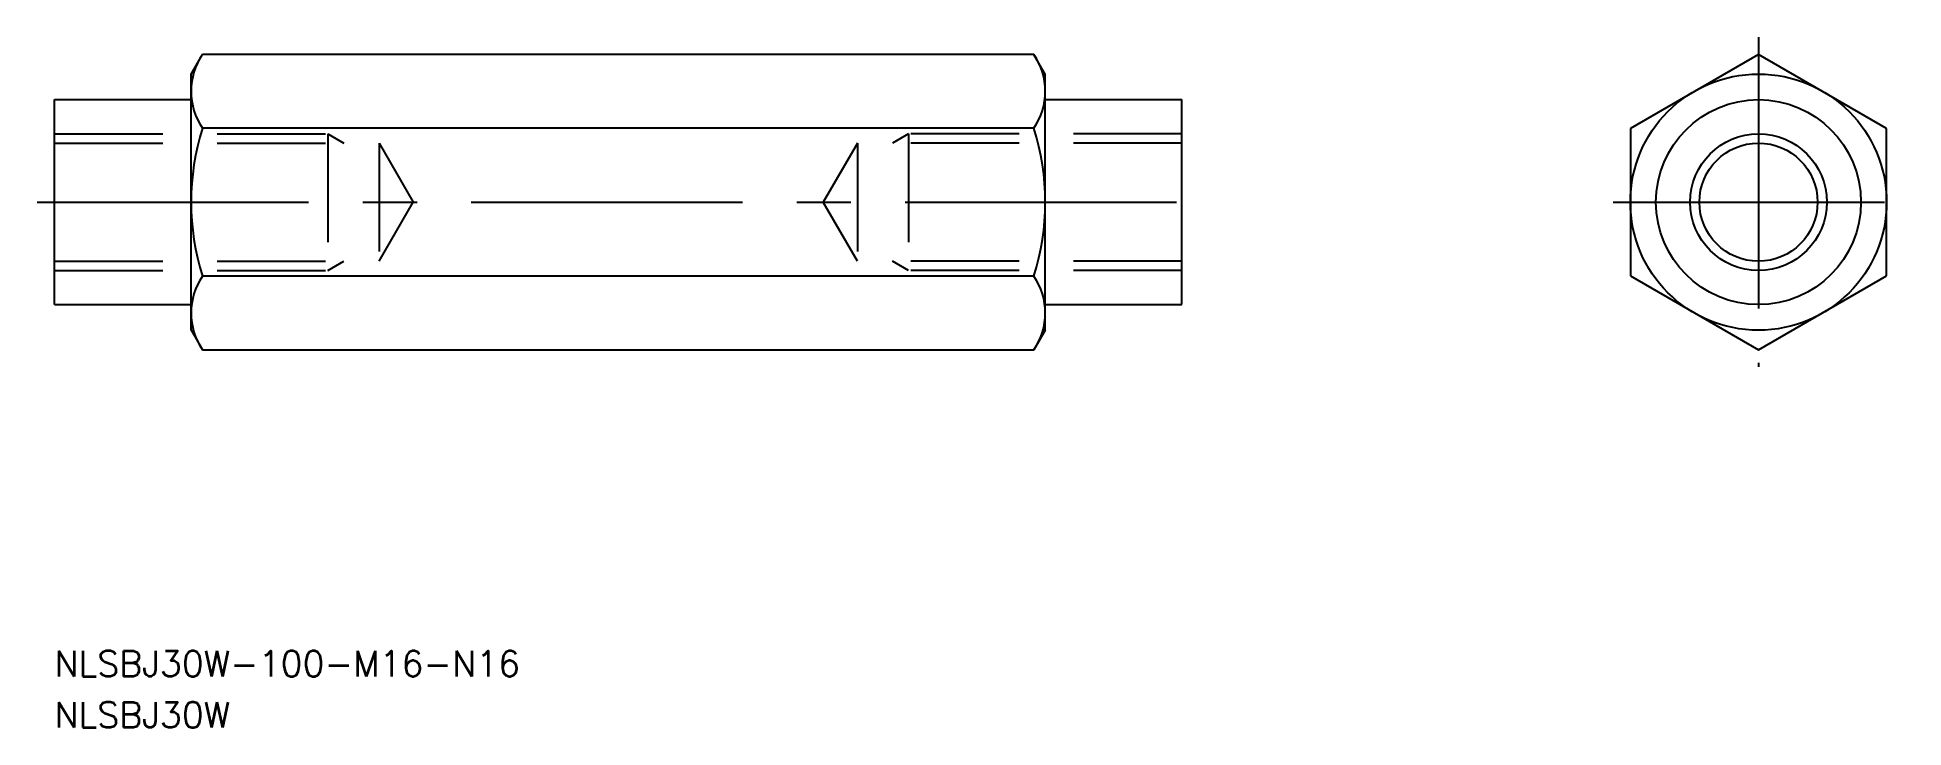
# Model space of a CAD drawing. Extents: x -2 to 216, y -62 to 19.
import ezdxf

# ---------------------------------------------------------------- set-up
doc = ezdxf.new("R2010")
doc.units = 0
doc.linetypes.add('CENTER', pattern=[50.8, 31.75, -6.35, 6.35, -6.35])
doc.linetypes.add('DASHED', pattern=[19.05, 12.7, -6.35])
doc.layers.get('0').update_dxf_attribs({"linetype": 'CONTINUOUS'})
doc.layers.add('CENTER', color=1, linetype='CONTINUOUS')
doc.styles.get("Standard").update_dxf_attribs({"font": 'txt.shx', "height": 3, "bigfont": 'bigfont.shx'})

# ---------------------------------------------------------------- blocks, each defined once
blk = doc.blocks.new('*U2')
at = {"color": 7, "linetype": 'CONTINUOUS'}
blk.add_text('NLSBJ30W-100-M16-N16', height=3, dxfattribs=at).set_placement((0, -55.53))
blk = doc.blocks.new('*U3')
at = {"color": 7, "linetype": 'CONTINUOUS'}
blk.add_text('NLSBJ30W', height=3, dxfattribs=at).set_placement((0, -61.53))

msp = doc.modelspace()

# ---------------------------------------------------------------- linework, layer by layer
at = {"color": 7, "linetype": 'CONTINUOUS'}
for p, q in [((16, 15), (17.33, 17.3)), ((114.67, 17.3), (17.33, 17.3)), ((116, 15), (114.67, 17.3)), ((199.49, 17.3), (184.49, 8.64)), ((214.49, 8.64), (199.49, 17.3)), ((16, -15), (16, 15)), ((116, -15), (116, 15)), ((0, -12), (0, 12)), ((0, 12), (16, 12)), ((116, 12), (132, 12)), ((132, -12), (132, 12)), ((114.66, 8.66), (17.34, 8.66)), ((184.49, 8.64), (184.49, -8.64)), ((214.49, -8.64), (214.49, 8.64)), ((114.66, -8.66), (17.34, -8.66)), ((184.49, -8.64), (199.49, -17.3)), ((199.49, -17.3), (214.49, -8.64)), ((0, -12), (16, -12)), ((116, -12), (132, -12)), ((16, -15), (17.33, -17.3)), ((116, -15), (114.67, -17.3)), ((17.33, -17.3), (114.67, -17.3))]:
    msp.add_line(p, q, dxfattribs=at)
at = {"color": 3, "linetype": 'DASHED'}
for p, q in [((0, 8), (32, 8)), ((0, 6.92), (38, 6.92)), ((32, 8), (32, -8)), ((32, 8), (33.87, 6.92)), ((38, 6.92), (41.99, 0)), ((38, 6.92), (38, -6.92)), ((94, 6.92), (90.01, 0)), ((94, 6.92), (94, -6.92)), ((132, 6.92), (94, 6.92)), ((100, 8), (98.13, 6.92)), ((132, 8), (100, 8)), ((100, 8), (100, -8)), ((38, -6.92), (41.99, 0)), ((94, -6.92), (90.01, 0)), ((0, -6.92), (38, -6.92)), ((0, -8), (32, -8)), ((32, -8), (33.87, -6.92)), ((132, -6.92), (94, -6.92)), ((100, -8), (98.13, -6.92)), ((132, -8), (100, -8))]:
    msp.add_line(p, q, dxfattribs=at)
at = {"color": 7, "linetype": 'CONTINUOUS'}
for radius in [15, 12, 6.92]:
    msp.add_circle((199.49, 0), radius, dxfattribs=at)
at = {"color": 3, "linetype": 'CONTINUOUS'}
msp.add_circle((199.49, 0), 8, dxfattribs=at)
at = {"color": 7, "linetype": 'CONTINUOUS'}
for centre, radius, start, end in [((23.66, 12.99), 7.66, 145.761, 214.396), ((108.34, 12.99), 7.66, 325.604, 34.239), ((44.66, 0), 28.66, 162.412, 197.588), ((87.34, 0), 28.66, 342.412, 17.588), ((23.66, -12.99), 7.66, 145.604, 214.239), ((108.34, -12.99), 7.66, 325.761, 34.396)]:
    msp.add_arc(centre, radius, start, end, dxfattribs=at)
at = {"layer": 'CENTER', "color": 1, "linetype": 'CENTER'}
for p, q in [((199.49, 19.3), (199.49, -19.3)), ((-2, 0), (134, 0)), ((182.49, 0), (216.49, 0))]:
    msp.add_line(p, q, dxfattribs=at)

# ---------------------------------------------------------------- block references
at = {"color": 7, "linetype": 'CONTINUOUS'}
for name in ['*U2', '*U3']:
    msp.add_blockref(name, (0, 0), dxfattribs=at)

doc.saveas('drawing.dxf')
